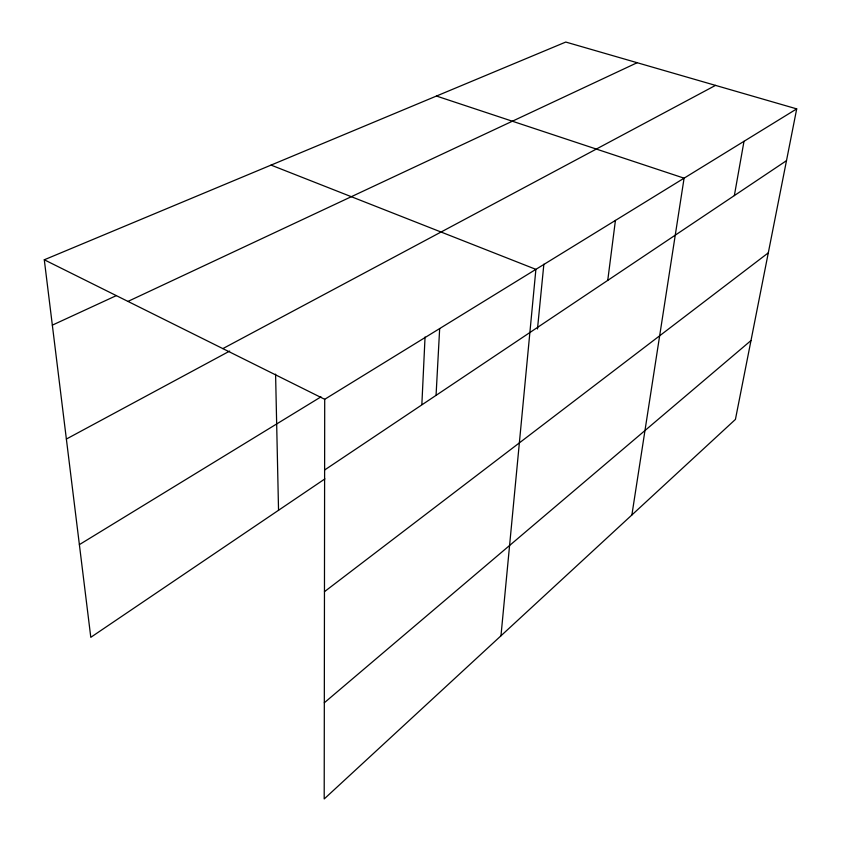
<?xml version="1.0" encoding="UTF-8"?>
<svg xmlns="http://www.w3.org/2000/svg" width="841" height="841" viewBox="0 0 841 841"><rect width="100%" height="100%" fill="white"/><g stroke="black" fill="none" stroke-linecap="round" stroke-linejoin="round"><path stroke-width="1.26" d="M796.711 108.878L324.71 399.296L324.195 798.95L735.423 419.417L796.711 108.878L565.772 42.05L44.289 259.785L90.796 637.32L324.889 478.907M421.856 404.489L425.052 336.989M436.059 395.365L439.664 328.579M500.973 635.796L535.896 269.362L271.054 165.099M537.473 328.989L543.864 264.179M607.749 280.379L615.423 220.426M631.885 514.965L684.09 178.176L436.458 96.042M734.351 195.585L744.001 141.32M324.321 702.761L750.981 340.552M324.468 591.675L768.296 252.847M324.626 469.993L786.493 160.663M79.38 544.632L320.968 396.868M66.376 439.044L229.698 351.065M222.844 348.616L715.523 85.383M127.958 301.414L637.163 62.707M52.342 325.141L116.216 295.675M44.289 259.785L324.71 399.296M275.585 374.119L278.539 510.266"/></g></svg>
